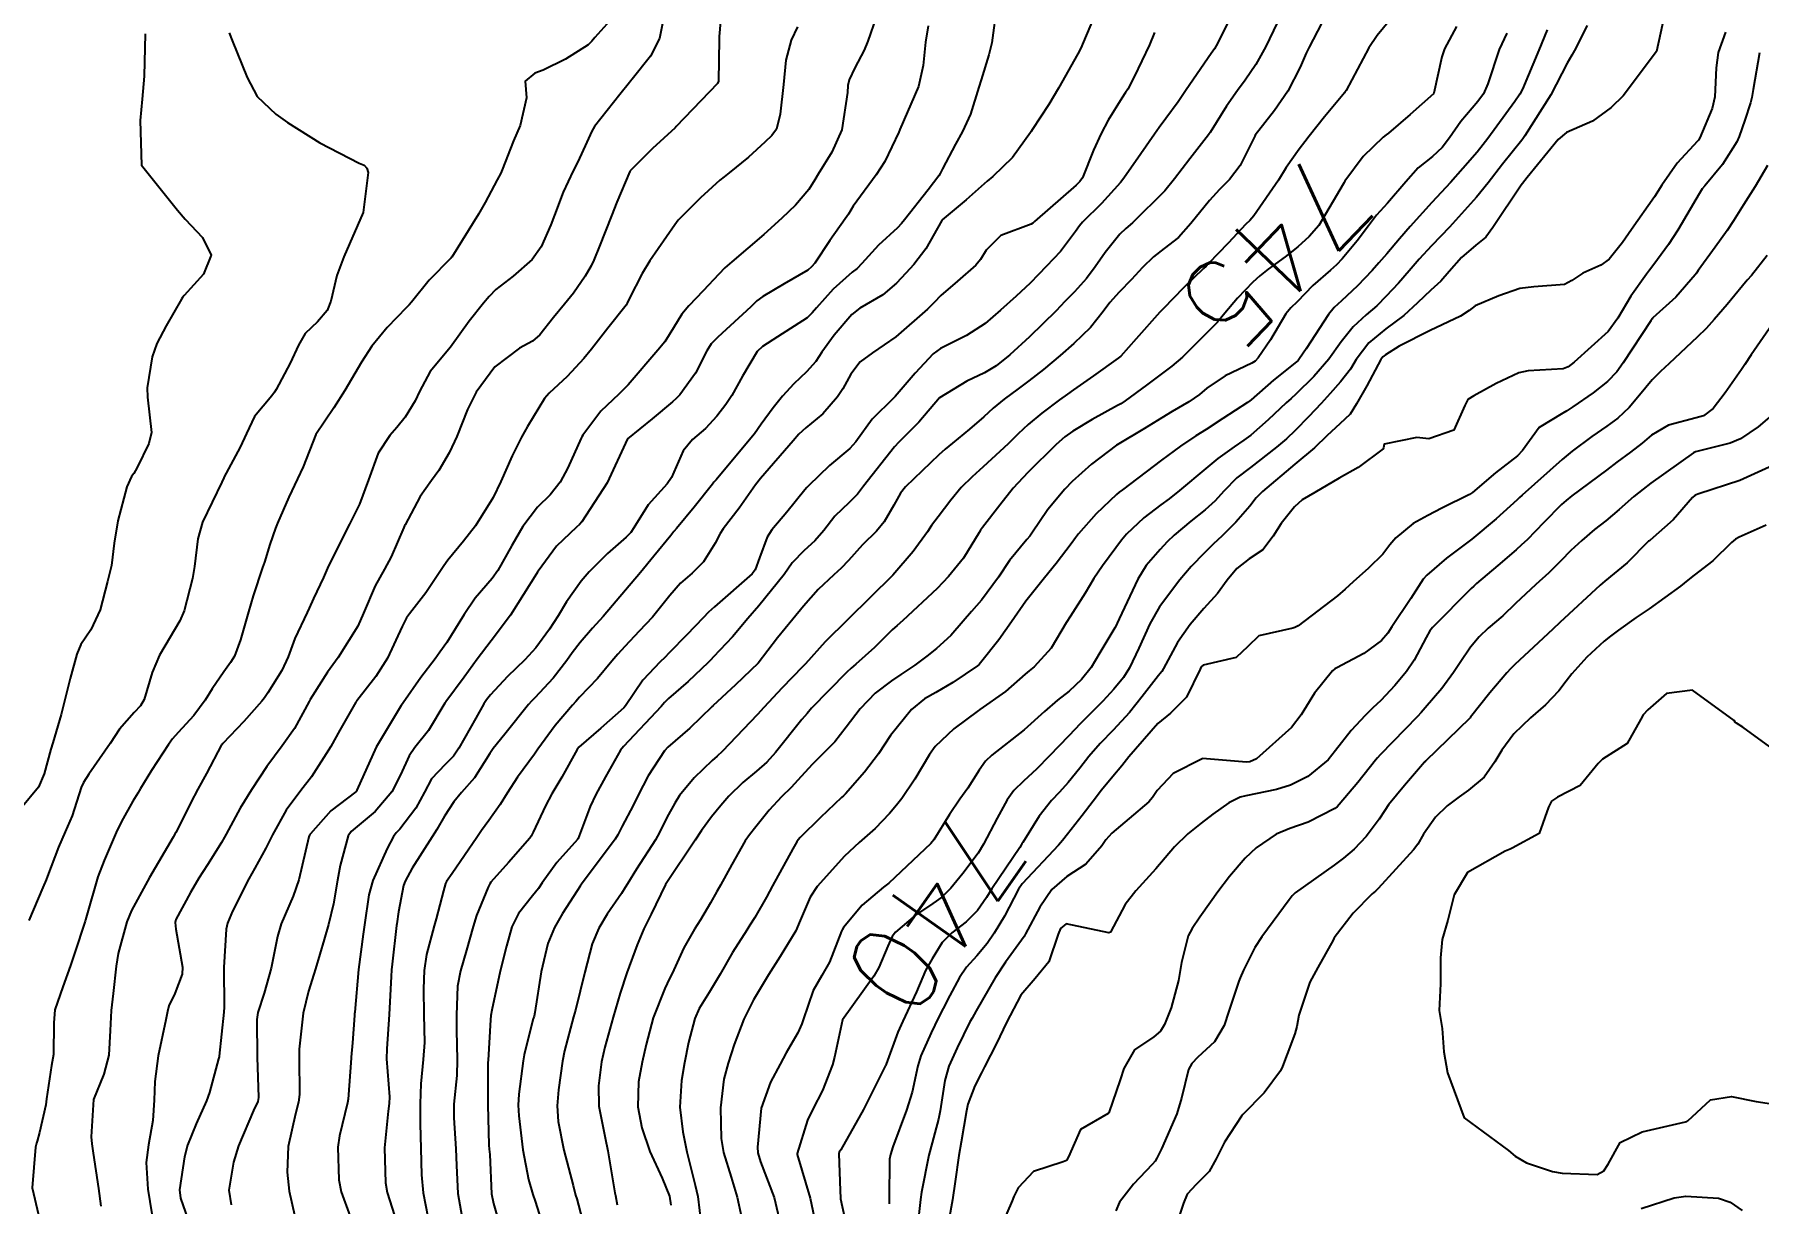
# Model space of a CAD drawing. Header units: metres. Extents: x 318500 to 325275, y 7408834 to 7428799.
# Drawn here: x 323889 to 323966.5, y 7421058.5 to 7421111 of the extents above; entities that cross this region are included whole.
import ezdxf
from ezdxf.enums import TextEntityAlignment as Align

# ---------------------------------------------------------------- set-up
doc = ezdxf.new("R2010")
doc.units = ezdxf.units.M
doc.header["$MEASUREMENT"] = 0
for name, color, linetype in [('Cotas', 45, 'Continuous'), ('Curvas de Nivel 1m', 11, 'Continuous'), ('Curvas de Nivel 5m', 15, 'Continuous'), ('Vias Primárias', 230, 'Continuous')]:
    doc.layers.add(name, color=color, linetype=linetype)
doc.styles.add('Style-STANDARD', font='STANDARD.shx')

msp = doc.modelspace()

# ---------------------------------------------------------------- linework, layer by layer
at = {"layer": 'Curvas de Nivel 1m', "flags": 128}
for points, elevation in [([(323919.894, 7421112.447), (323919.754, 7421110.939), (323919.75, 7421110.821), (323919.727, 7421108.936), (323919.681, 7421108.822), (323917.821, 7421106.891), (323917.769, 7421106.841), (323916.75, 7421105.912), (323915.791, 7421104.952), (323915.757, 7421104.904), (323915.742, 7421104.871), (323915.155, 7421103.494), (323914.91, 7421102.883), (323914.379, 7421101.524), (323914.125, 7421100.894), (323914.002, 7421100.63), (323913.729, 7421100.177), (323913.208, 7421099.415), (323912.802, 7421098.909), (323912.304, 7421098.311), (323911.689, 7421097.535), (323911.361, 7421097.249), (323910.775, 7421096.934), (323909.671, 7421096.099), (323908.828, 7421094.962), (323908.44, 7421094.176), (323907.958, 7421092.975), (323907.859, 7421092.744), (323907.619, 7421092.24), (323907.156, 7421091.436), (323906.818, 7421090.988), (323906.317, 7421090.269), (323905.639, 7421088.999), (323905.619, 7421088.96), (323905.578, 7421088.881), (323905.011, 7421087.556), (323904.714, 7421087.013), (323904.296, 7421086.262), (323903.77, 7421085.026), (323903.514, 7421084.449), (323902.628, 7421083.043), (323902.154, 7421082.386), (323901.474, 7421081.324), (323901.38, 7421081.152), (323901.332, 7421081.061), (323900.671, 7421079.849), (323900.116, 7421079.073), (323899.431, 7421078.144), (323898.734, 7421077.09), (323898.234, 7421076.272), (323897.603, 7421075.107), (323897.526, 7421074.969), (323897.384, 7421074.723), (323896.761, 7421073.724), (323896.366, 7421073.12), (323895.989, 7421072.488), (323895.341, 7421071.269), (323895.306, 7421071.131), (323895.335, 7421070.829), (323895.634, 7421069.127), (323895.625, 7421068.807), (323895.292, 7421067.94), (323895.024, 7421067.394), (323894.959, 7421067.135), (323894.894, 7421066.753), (323894.544, 7421065.141), (323894.396, 7421063.99), (323894.369, 7421063.143), (323894.309, 7421062.231), (323894.108, 7421061.147), (323894.003, 7421060.343), (323894.077, 7421059.147), (323894.263, 7421058.044)], 756), ([(323932.224, 7421112.326), (323932, 7421110.658), (323931.865, 7421110.114), (323931.518, 7421108.999), (323931.426, 7421108.664), (323931.039, 7421107.457), (323930.693, 7421106.671), (323930.379, 7421106.106), (323929.795, 7421105.001), (323929.683, 7421104.79), (323929.618, 7421104.683), (323929.139, 7421104.045), (323928.075, 7421102.705), (323927.939, 7421102.535), (323927.764, 7421102.343), (323926.914, 7421101.562), (323926.168, 7421100.734), (323925.95, 7421100.524), (323925.734, 7421100.354), (323924.878, 7421099.593), (323924.121, 7421098.756), (323923.935, 7421098.53), (323923.705, 7421098.301), (323922.371, 7421097.454), (323921.692, 7421097.019), (323921.465, 7421096.793), (323920.797, 7421095.679), (323920.319, 7421094.81), (323920.056, 7421094.412), (323919.646, 7421093.878), (323919.138, 7421093.324), (323918.553, 7421092.831), (323918.129, 7421092.331), (323917.613, 7421091.131), (323917.421, 7421090.843), (323916.559, 7421089.892), (323915.921, 7421088.865), (323915.785, 7421088.659), (323915.574, 7421088.441), (323914.737, 7421087.708), (323913.913, 7421086.895), (323913.546, 7421086.469), (323912.898, 7421085.544), (323912.515, 7421084.91), (323912.127, 7421084.308), (323911.508, 7421083.473), (323911.016, 7421082.927), (323910.242, 7421082.186), (323909.476, 7421081.369), (323909.292, 7421081.133), (323909.171, 7421080.954), (323908.815, 7421080.311), (323908.057, 7421078.971), (323907.81, 7421078.609), (323907.439, 7421078.239), (323906.829, 7421077.586), (323906.505, 7421076.989), (323906.127, 7421076.275), (323905.395, 7421075.32), (323905.236, 7421075.158), (323905.113, 7421075.004), (323904.829, 7421074.453), (323904.184, 7421073.018), (323904.002, 7421072.378), (323903.81, 7421071.023), (323903.748, 7421070.61), (323903.539, 7421069.027), (323903.373, 7421067.111), (323903.367, 7421067.029), (323903.364, 7421066.954), (323903.271, 7421065.732), (323903.215, 7421065.076), (323903.209, 7421065.031), (323903.076, 7421063.188), (323903.054, 7421063.032), (323902.696, 7421061.554), (323902.623, 7421061.036), (323902.655, 7421059.568), (323902.761, 7421059.034), (323903.164, 7421057.931)], 752), ([(323914.973, 7421111.794), (323914.165, 7421110.896), (323914.033, 7421110.732), (323913.865, 7421110.565), (323912.844, 7421109.921), (323911.848, 7421109.43), (323911.475, 7421109.297), (323911.036, 7421108.932), (323911.091, 7421108.189), (323910.812, 7421106.935), (323910.503, 7421106.246), (323910.004, 7421104.947), (323909.943, 7421104.793), (323909.783, 7421104.498), (323909.237, 7421103.489), (323908.936, 7421102.962), (323907.741, 7421101.032), (323907.716, 7421101.004), (323907.696, 7421100.98), (323906.727, 7421099.988), (323905.923, 7421098.998), (323905.829, 7421098.878), (323905.706, 7421098.758), (323904.834, 7421097.871), (323904.144, 7421097.023), (323903.673, 7421096.31), (323902.924, 7421095.041), (323902.442, 7421094.254), (323901.63, 7421093.06), (323901.065, 7421091.609), (323900.808, 7421091.068), (323900.421, 7421090.242), (323899.907, 7421089.077), (323899.811, 7421088.843), (323899.566, 7421088.113), (323899.319, 7421087.318), (323899.238, 7421087.085), (323898.81, 7421085.812), (323898.606, 7421085.094), (323898.244, 7421083.836), (323897.966, 7421083.103), (323897.79, 7421082.811), (323897.489, 7421082.4), (323896.966, 7421081.627), (323896.654, 7421081.118), (323896.146, 7421080.437), (323895.448, 7421079.664), (323895.193, 7421079.384), (323895.004, 7421079.137), (323894.246, 7421077.965), (323893.749, 7421077.155), (323893.624, 7421076.949), (323893.411, 7421076.579), (323892.898, 7421075.667), (323892.66, 7421075.171), (323892.116, 7421073.923), (323891.833, 7421073.183), (323891.343, 7421071.467), (323891.282, 7421071.249), (323891.267, 7421071.191), (323890.781, 7421069.733), (323890.607, 7421069.197), (323890.258, 7421068.238), (323889.906, 7421067.204), (323889.847, 7421066.631), (323889.838, 7421065.204), (323889.748, 7421064.709), (323889.531, 7421063.207), (323889.496, 7421062.939), (323889.207, 7421061.702), (323889.099, 7421061.314), (323889.071, 7421061.212), (323889.023, 7421061.038), (323888.879, 7421059.215), (323889.162, 7421057.991)], 758), ([(323917.212, 7421111.518), (323917.07, 7421110.852), (323916.661, 7421110.055), (323915.842, 7421109.016), (323915.772, 7421108.94), (323915.719, 7421108.872), (323915.295, 7421108.339), (323914.151, 7421106.895), (323914.025, 7421106.689), (323913.809, 7421106.198), (323913.394, 7421105.307), (323913.184, 7421104.906), (323912.737, 7421103.949), (323912.349, 7421102.914), (323912.185, 7421102.486), (323911.746, 7421101.493), (323911.353, 7421100.926), (323910.492, 7421100.176), (323909.719, 7421099.569), (323909.411, 7421099.258), (323909.16, 7421098.958), (323908.517, 7421098.148), (323907.68, 7421096.98), (323906.768, 7421095.89), (323906.283, 7421094.994), (323906.085, 7421094.565), (323905.643, 7421093.843), (323905.272, 7421093.369), (323904.947, 7421093.01), (323904.422, 7421092.214), (323903.997, 7421091.024), (323903.589, 7421089.93), (323903.144, 7421089.037), (323902.611, 7421087.997), (323902.159, 7421087.051), (323901.967, 7421086.63), (323901.529, 7421085.684), (323901.335, 7421085.249), (323901.24, 7421085.063), (323900.688, 7421083.889), (323900.384, 7421083.071), (323900.106, 7421082.459), (323899.476, 7421081.447), (323899.323, 7421081.231), (323899.206, 7421081.084), (323898.393, 7421080.159), (323897.441, 7421079.168), (323897.414, 7421079.137), (323897.393, 7421079.11), (323896.716, 7421077.828), (323896.331, 7421077.121), (323896.015, 7421076.52), (323895.392, 7421075.282), (323895.338, 7421075.183), (323895.312, 7421075.131), (323895.222, 7421074.967), (323894.159, 7421073.148), (323893.345, 7421071.671), (323893.137, 7421071.163), (323892.746, 7421069.741), (323892.654, 7421069.17), (323892.52, 7421067.943), (323892.435, 7421067.173), (323892.38, 7421066.282), (323892.319, 7421065.174), (323892.104, 7421064.32), (323891.642, 7421063.184), (323891.526, 7421061.499), (323891.566, 7421061.185), (323891.624, 7421060.763), (323891.859, 7421059.18), (323891.962, 7421058.384)], 757), ([(323926.805, 7421111.808), (323926.425, 7421110.732), (323926.265, 7421110.333), (323925.852, 7421109.536), (323925.588, 7421108.998), (323925.532, 7421108.743), (323925.513, 7421108.42), (323925.259, 7421106.746), (323924.808, 7421105.747), (323924.195, 7421104.756), (323924.047, 7421104.497), (323923.78, 7421104.072), (323923.179, 7421103.359), (323922.575, 7421102.778), (323921.753, 7421102.041), (323920.316, 7421100.811), (323920.011, 7421100.541), (323919.732, 7421100.264), (323919.037, 7421099.51), (323918.383, 7421098.833), (323918.075, 7421098.468), (323917.695, 7421097.855), (323917.308, 7421097.223), (323917.002, 7421096.85), (323915.664, 7421095.284), (323915.241, 7421094.876), (323914.435, 7421094.101), (323913.632, 7421093.023), (323913.583, 7421092.948), (323913.556, 7421092.901), (323912.951, 7421091.566), (323912.612, 7421090.91), (323912.155, 7421090.353), (323911.589, 7421089.797), (323910.922, 7421088.93), (323910.434, 7421088.07), (323909.813, 7421086.946), (323909.544, 7421086.583), (323908.793, 7421085.699), (323908.298, 7421084.968), (323907.507, 7421083.717), (323907.207, 7421083.279), (323906.992, 7421082.985), (323906.34, 7421082.139), (323905.548, 7421080.999), (323905.515, 7421080.954), (323905.469, 7421080.884), (323904.342, 7421079.017), (323903.472, 7421077.08), (323903.452, 7421077.03), (323903.436, 7421077.013), (323903.42, 7421076.997), (323902.298, 7421076.149), (323901.391, 7421075.123), (323901.359, 7421075.082), (323901.343, 7421075.051), (323901.314, 7421074.976), (323900.869, 7421073.057), (323900.607, 7421072.309), (323900.071, 7421071.069), (323899.905, 7421070.498), (323899.624, 7421069.075), (323899.299, 7421067.956), (323899.026, 7421067.084), (323898.982, 7421066.781), (323898.995, 7421065.084), (323899.046, 7421063.269), (323899.015, 7421063.083), (323898.829, 7421062.689), (323898.147, 7421061.096), (323897.934, 7421060.364), (323897.718, 7421059.102), (323897.822, 7421058.448)], 754), ([(323929.149, 7421111.423), (323929.028, 7421110.693), (323928.915, 7421109.633), (323928.709, 7421108.697), (323927.875, 7421106.764), (323927.849, 7421106.71), (323927.839, 7421106.69), (323927.819, 7421106.644), (323927.189, 7421105.33), (323926.802, 7421104.725), (323925.776, 7421103.319), (323925.558, 7421102.956), (323925.42, 7421102.743), (323924.725, 7421101.775), (323924.048, 7421100.757), (323923.907, 7421100.589), (323923.735, 7421100.446), (323922.67, 7421099.832), (323921.717, 7421099.264), (323921.448, 7421099.06), (323921.179, 7421098.798), (323919.696, 7421097.438), (323919.386, 7421097.13), (323919.195, 7421096.825), (323918.682, 7421095.818), (323917.977, 7421094.837), (323917.825, 7421094.671), (323917.655, 7421094.523), (323916.742, 7421093.755), (323915.63, 7421092.87), (323914.717, 7421090.883), (323913.582, 7421089.134), (323913.469, 7421089.013), (323913.343, 7421088.902), (323912.437, 7421088.041), (323911.616, 7421086.919), (323911.592, 7421086.878), (323911.549, 7421086.798), (323910.379, 7421084.937), (323909.508, 7421083.795), (323908.871, 7421082.959), (323908.293, 7421082.163), (323907.471, 7421081.053), (323907.437, 7421081.014), (323907.419, 7421080.981), (323906.686, 7421079.76), (323906.078, 7421078.994), (323905.817, 7421078.624), (323905.432, 7421077.774), (323905.045, 7421077.006), (323904.297, 7421076.126), (323903.395, 7421075.37), (323903.208, 7421075.216), (323903.087, 7421075.033), (323902.722, 7421073.691), (323902.608, 7421073.038), (323902.415, 7421071.978), (323902.193, 7421071.041), (323902.007, 7421070.366), (323901.612, 7421069.047), (323901.541, 7421068.814), (323901.3, 7421068.047), (323901.055, 7421067.054), (323900.88, 7421065.441), (323900.872, 7421065.056), (323900.887, 7421063.404), (323900.849, 7421063.056), (323900.708, 7421062.541), (323900.379, 7421061.062), (323900.334, 7421059.922), (323900.429, 7421059.061), (323900.805, 7421057.406)], 753), ([(323936.619, 7421111.862), (323936.084, 7421110.598), (323936.016, 7421110.451), (323935.866, 7421110.163), (323935.002, 7421108.613), (323934.571, 7421107.887), (323933.822, 7421106.754), (323933.777, 7421106.674), (323933.748, 7421106.631), (323932.939, 7421105.506), (323932.047, 7421104.656), (323931.788, 7421104.44), (323930.849, 7421103.6), (323929.77, 7421102.698), (323929.757, 7421102.68), (323929.044, 7421101.397), (323928.507, 7421100.698), (323928.136, 7421100.302), (323927.727, 7421099.864), (323927.101, 7421099.338), (323926.078, 7421098.734), (323925.707, 7421098.455), (323924.922, 7421097.523), (323924.37, 7421096.753), (323924.095, 7421096.345), (323923.677, 7421095.87), (323923.102, 7421095.335), (323922.605, 7421094.776), (323922.179, 7421094.255), (323921.641, 7421093.525), (323921.334, 7421093.095), (323921.105, 7421092.798), (323919.612, 7421091.026), (323919.519, 7421090.913), (323919.455, 7421090.822), (323918.634, 7421089.79), (323917.835, 7421088.837), (323917.718, 7421088.698), (323917.575, 7421088.524), (323916.82, 7421087.592), (323916.211, 7421086.86), (323915.542, 7421086.066), (323914.533, 7421084.885), (323914.062, 7421084.352), (323913.512, 7421083.716), (323913.153, 7421083.256), (323912.902, 7421082.906), (323912.285, 7421082.116), (323911.475, 7421081.226), (323911.322, 7421081.073), (323911.186, 7421080.924), (323910.116, 7421079.599), (323909.592, 7421078.948), (323909.532, 7421078.865), (323909.447, 7421078.731), (323908.75, 7421077.64), (323908.176, 7421076.969), (323907.829, 7421076.558), (323907.404, 7421075.903), (323907.063, 7421075.316), (323906.857, 7421074.985), (323905.956, 7421073.575), (323905.635, 7421072.996), (323905.565, 7421072.799), (323905.349, 7421071.61), (323905.263, 7421071.079), (323905.252, 7421071.001), (323905.056, 7421069.261), (323905.026, 7421069.004), (323905.006, 7421068.703), (323904.929, 7421067.005), (323904.815, 7421065.458), (323904.809, 7421065.007), (323904.934, 7421063.305), (323904.924, 7421063.005), (323904.876, 7421062.655), (323904.72, 7421061.007), (323904.751, 7421059.442), (323904.829, 7421059.005), (323905.164, 7421057.963)], 751), ([(323942.69, 7421111.709), (323942.091, 7421110.518), (323942.009, 7421110.379), (323941.867, 7421110.178), (323940.735, 7421108.537), (323940.373, 7421108.012), (323939.831, 7421107.256), (323939.529, 7421106.85), (323939.321, 7421106.557), (323938.699, 7421105.675), (323937.941, 7421104.578), (323937.788, 7421104.382), (323936.935, 7421103.432), (323936.084, 7421102.597), (323935.937, 7421102.428), (323935.764, 7421102.175), (323935.085, 7421101.275), (323934.466, 7421100.619), (323934.105, 7421100.254), (323933.729, 7421099.865), (323933.091, 7421099.267), (323932.396, 7421098.65), (323931.704, 7421098.052), (323930.863, 7421097.504), (323929.692, 7421096.923), (323929.365, 7421096.685), (323928.557, 7421095.817), (323927.661, 7421094.769), (323927.632, 7421094.739), (323927.601, 7421094.711), (323926.622, 7421093.749), (323925.893, 7421092.736), (323925.627, 7421092.427), (323924.706, 7421091.662), (323923.763, 7421090.758), (323923.69, 7421090.678), (323923.607, 7421090.579), (323922.799, 7421089.565), (323922.119, 7421088.782), (323921.909, 7421088.451), (323921.561, 7421087.51), (323921.367, 7421086.978), (323921.23, 7421086.795), (323919.535, 7421085.312), (323919.279, 7421085.076), (323919.036, 7421084.825), (323918.3, 7421084.051), (323917.506, 7421083.242), (323917.307, 7421083.039), (323917.104, 7421082.846), (323916.329, 7421082.016), (323915.548, 7421080.869), (323915.469, 7421080.773), (323914.438, 7421079.864), (323913.451, 7421079.004), (323913.4, 7421078.951), (323913.368, 7421078.901), (323912.681, 7421077.658), (323912.236, 7421076.912), (323911.949, 7421076.377), (323911.394, 7421075.188), (323911.301, 7421075.012), (323911.241, 7421074.922), (323910.278, 7421073.836), (323909.488, 7421072.948), (323909.441, 7421072.877), (323909.367, 7421072.726), (323908.854, 7421071.448), (323908.695, 7421070.956), (323908.395, 7421069.889), (323908.123, 7421068.962), (323908, 7421068.266), (323907.942, 7421066.963), (323907.945, 7421066.298), (323907.984, 7421064.963), (323907.961, 7421064.252), (323907.828, 7421062.964), (323907.827, 7421062.361), (323907.923, 7421060.963), (323907.942, 7421060.219), (323908.005, 7421058.962), (323908.193, 7421057.932)], 749), ([(323944.821, 7421111.551), (323944.323, 7421110.493), (323943.862, 7421109.686), (323943.384, 7421108.975), (323943.039, 7421108.508), (323942.546, 7421107.806), (323941.822, 7421106.631), (323941.778, 7421106.563), (323941.748, 7421106.521), (323940.898, 7421105.44), (323940.219, 7421104.544), (323939.785, 7421104.01), (323938.329, 7421102.572), (323938.03, 7421102.312), (323937.762, 7421102.056), (323937.103, 7421101.234), (323936.654, 7421100.591), (323936.263, 7421100.064), (323935.723, 7421099.472), (323935.292, 7421099.03), (323934.892, 7421098.612), (323933.698, 7421097.447), (323932.811, 7421096.643), (323932.196, 7421096.139), (323931.678, 7421095.835), (323930.88, 7421095.46), (323929.66, 7421094.7), (323928.723, 7421093.615), (323927.818, 7421092.707), (323927.628, 7421092.504), (323926.233, 7421090.731), (323925.965, 7421090.375), (323925.599, 7421090.005), (323924.952, 7421089.384), (323924.45, 7421088.751), (323924.053, 7421088.275), (323923.566, 7421087.85), (323923.034, 7421087.291), (323922.677, 7421086.773), (323921.536, 7421085.358), (323921.042, 7421084.797), (323920.354, 7421083.971), (323919.504, 7421083.062), (323919.382, 7421082.941), (323919.265, 7421082.822), (323918.362, 7421081.956), (323917.475, 7421081.193), (323917.299, 7421081.016), (323917.145, 7421080.845), (323915.452, 7421079.037), (323915.317, 7421078.872), (323914.643, 7421077.671), (323914.214, 7421076.888), (323913.954, 7421076.349), (323913.414, 7421074.9), (323913.39, 7421074.863), (323912.455, 7421073.833), (323911.801, 7421072.916), (323911.626, 7421072.658), (323911.361, 7421072.328), (323910.734, 7421071.544), (323910.438, 7421070.934), (323910.191, 7421070.073), (323909.912, 7421068.941), (323909.538, 7421067.192), (323909.496, 7421066.947), (323909.472, 7421066.763), (323909.368, 7421064.948), (323909.362, 7421064.845), (323909.354, 7421062.948), (323909.4, 7421061.135), (323909.423, 7421060.947), (323909.446, 7421060.706), (323909.525, 7421058.945), (323909.609, 7421058.508), (323910.067, 7421056.936)], 748), ([(323946.821, 7421111.526), (323946.259, 7421110.466), (323946.137, 7421110.198), (323945.861, 7421109.564), (323945.304, 7421108.478), (323944.712, 7421107.611), (323943.841, 7421106.5), (323943.819, 7421106.458), (323943.161, 7421105.145), (323942.679, 7421104.511), (323942.232, 7421104.069), (323941.78, 7421103.567), (323940.948, 7421102.532), (323940.389, 7421101.912), (323939.753, 7421101.41), (323939.264, 7421101.04), (323938.774, 7421100.564), (323938.274, 7421100.029), (323937.723, 7421099.458), (323937.311, 7421098.989), (323937.007, 7421098.587), (323936.433, 7421097.862), (323935.696, 7421097.154), (323935.07, 7421096.609), (323934.32, 7421095.981), (323933.673, 7421095.47), (323933.195, 7421095.109), (323932.562, 7421094.646), (323932.069, 7421094.239), (323931.648, 7421093.852), (323931.007, 7421093.299), (323930.242, 7421092.674), (323929.908, 7421092.396), (323929.625, 7421092.143), (323928.131, 7421090.702), (323927.893, 7421090.418), (323927.598, 7421089.88), (323927.169, 7421089.133), (323926.821, 7421088.721), (323926.194, 7421088.108), (323925.56, 7421087.403), (323925.238, 7421087.06), (323924.904, 7421086.746), (323924.203, 7421086.094), (323923.536, 7421085.341), (323923.066, 7421084.767), (323922.377, 7421083.918), (323921.5, 7421082.79), (323920.483, 7421081.807), (323919.471, 7421080.861), (323919.448, 7421080.842), (323919.427, 7421080.82), (323918.428, 7421079.863), (323917.452, 7421079.014), (323917.29, 7421078.842), (323916.566, 7421077.72), (323916.109, 7421076.86), (323915.88, 7421076.396), (323915.399, 7421075.464), (323915.199, 7421075.067), (323915.08, 7421074.875), (323914.246, 7421073.754), (323913.599, 7421072.897), (323913.504, 7421072.762), (323913.365, 7421072.549), (323912.718, 7421071.537), (323912.35, 7421070.91), (323912.059, 7421070.182), (323911.748, 7421068.916), (323911.463, 7421067.09), (323911.432, 7421066.918), (323911.401, 7421066.805), (323911.281, 7421066.346), (323910.994, 7421065.194), (323910.943, 7421064.925), (323910.75, 7421063.415), (323910.723, 7421062.928), (323910.745, 7421062.447), (323910.924, 7421060.924), (323911.19, 7421059.583), (323911.383, 7421058.917), (323911.481, 7421058.609), (323912.017, 7421056.907)], 747), ([(323949.889, 7421111.672), (323949.324, 7421110.983), (323948.941, 7421110.434), (323947.92, 7421108.519), (323947.887, 7421108.449), (323947.868, 7421108.432), (323947.849, 7421108.412), (323946.956, 7421107.33), (323946.271, 7421106.463), (323946.074, 7421106.209), (323945.811, 7421105.885), (323945.228, 7421105.049), (323944.879, 7421104.484), (323943.774, 7421102.888), (323943.595, 7421102.679), (323943.425, 7421102.503), (323942.621, 7421101.648), (323941.743, 7421100.737), (323941.634, 7421100.629), (323941.519, 7421100.523), (323940.618, 7421099.646), (323939.713, 7421098.725), (323939.627, 7421098.636), (323939.548, 7421098.552), (323938.491, 7421097.361), (323937.794, 7421096.578), (323937.739, 7421096.53), (323937.689, 7421096.492), (323936.578, 7421095.689), (323935.667, 7421095.065), (323935.398, 7421094.87), (323935.047, 7421094.609), (323934.255, 7421094.017), (323933.643, 7421093.502), (323933.189, 7421093.085), (323932.734, 7421092.643), (323931.619, 7421091.603), (323931.117, 7421091.163), (323930.622, 7421090.67), (323930.167, 7421090.109), (323929.59, 7421089.36), (323929.298, 7421088.971), (323929.108, 7421088.687), (323928.465, 7421087.798), (323927.55, 7421086.734), (323925.53, 7421084.74), (323924.519, 7421083.746), (323923.631, 7421082.759), (323923.566, 7421082.692), (323923.498, 7421082.618), (323922.586, 7421081.671), (323921.756, 7421080.786), (323921.467, 7421080.471), (323919.891, 7421078.813), (323919.662, 7421078.601), (323919.444, 7421078.414), (323918.631, 7421077.629), (323917.97, 7421076.835), (323917.753, 7421076.499), (323917.405, 7421075.857), (323917.067, 7421075.173), (323916.887, 7421074.848), (323916.044, 7421073.527), (323915.627, 7421072.866), (323915.529, 7421072.706), (323915.363, 7421072.436), (323914.726, 7421071.503), (323914.346, 7421070.885), (323914.05, 7421070.168), (323913.708, 7421068.894), (323913.293, 7421067.194), (323913.213, 7421066.891), (323912.802, 7421065.362), (323912.707, 7421064.898), (323912.531, 7421063.611), (323912.475, 7421062.901), (323912.515, 7421062.193), (323912.768, 7421060.897), (323913.186, 7421059.319), (323913.299, 7421058.889), (323913.35, 7421058.716), (323913.841, 7421056.883)], 746), ([(323958.759, 7421111.43), (323958.188, 7421110.307), (323958.067, 7421110.109), (323957.864, 7421109.744), (323957.117, 7421108.321), (323955.963, 7421106.478), (323955.866, 7421106.339), (323955.819, 7421106.279), (323954.955, 7421105.2), (323954.301, 7421104.362), (323953.784, 7421103.724), (323952.565, 7421102.378), (323952.177, 7421101.97), (323951.757, 7421101.532), (323951.214, 7421100.932), (323950.763, 7421100.405), (323950.282, 7421099.862), (323949.723, 7421099.271), (323949.299, 7421098.842), (323948.822, 7421098.429), (323948.239, 7421097.901), (323947.698, 7421097.227), (323947.143, 7421096.448), (323946.475, 7421095.661), (323945.666, 7421094.868), (323945.455, 7421094.681), (323945.227, 7421094.476), (323944.422, 7421093.715), (323943.638, 7421093.029), (323943.336, 7421092.801), (323942.887, 7421092.507), (323942.157, 7421091.982), (323941.62, 7421091.532), (323940.439, 7421090.538), (323939.975, 7421090.174), (323939.6, 7421089.894), (323938.842, 7421089.311), (323938.051, 7421088.573), (323937.835, 7421088.317), (323937.571, 7421087.964), (323936.982, 7421087.162), (323936.595, 7421086.59), (323936.201, 7421085.936), (323935.533, 7421084.898), (323935.351, 7421084.603), (323934.667, 7421083.458), (323933.909, 7421082.624), (323933.678, 7421082.447), (323933.495, 7421082.294), (323932.617, 7421081.509), (323931.471, 7421080.697), (323931.446, 7421080.685), (323931.41, 7421080.661), (323930.297, 7421079.836), (323929.454, 7421079.034), (323929.198, 7421078.684), (323928.548, 7421077.579), (323927.958, 7421076.702), (323927.722, 7421076.398), (323927.41, 7421076.035), (323926.757, 7421075.362), (323926.042, 7421074.73), (323925.384, 7421074.116), (323924.161, 7421072.752), (323923.847, 7421072.271), (323923.345, 7421071.122), (323923.241, 7421070.862), (323923.191, 7421070.762), (323922.496, 7421069.599), (323921.976, 7421068.78), (323921.299, 7421067.653), (323920.864, 7421066.796), (323920.42, 7421065.655), (323920.152, 7421064.807), (323919.964, 7421064.094), (323919.812, 7421062.811), (323919.844, 7421061.432), (323919.95, 7421060.803), (323920.295, 7421059.697), (323920.563, 7421058.796), (323920.956, 7421056.989)], 742), ([(323962.235, 7421111.915), (323961.87, 7421110.26), (323960.374, 7421108.282), (323959.842, 7421107.753), (323958.996, 7421107.135), (323957.825, 7421106.623), (323957.459, 7421106.315), (323956.06, 7421104.602), (323955.844, 7421104.339), (323955.789, 7421104.264), (323954.525, 7421102.352), (323954.201, 7421101.918), (323953.758, 7421101.567), (323953.105, 7421101.014), (323952.556, 7421100.378), (323952.176, 7421099.941), (323951.727, 7421099.54), (323951.138, 7421098.98), (323950.525, 7421098.408), (323949.704, 7421097.811), (323948.941, 7421097.184), (323948.383, 7421096.433), (323948.119, 7421096), (323947.675, 7421095.419), (323947.214, 7421094.9), (323946.804, 7421094.453), (323946.251, 7421093.861), (323945.642, 7421093.245), (323945.242, 7421092.87), (323944.799, 7421092.482), (323943.621, 7421091.577), (323943.017, 7421091.105), (323942.43, 7421090.512), (323942.047, 7421090.072), (323941.597, 7421089.667), (323940.954, 7421089.165), (323940.204, 7421088.541), (323939.886, 7421088.235), (323939.57, 7421087.898), (323938.947, 7421087.171), (323938.562, 7421086.565), (323937.728, 7421084.773), (323937.633, 7421084.578), (323937.601, 7421084.507), (323937.527, 7421084.366), (323936.854, 7421083.242), (323936.471, 7421082.59), (323936.041, 7421082.045), (323935.484, 7421081.533), (323934.96, 7421081.126), (323934.369, 7421080.617), (323933.462, 7421079.793), (323932.012, 7421078.652), (323931.727, 7421078.375), (323931.44, 7421077.976), (323930.923, 7421077.169), (323930.574, 7421076.668), (323930.104, 7421075.979), (323929.393, 7421074.852), (323929.322, 7421074.75), (323929.261, 7421074.682), (323927.372, 7421072.902), (323927.142, 7421072.713), (323926.18, 7421071.905), (323925.343, 7421070.914), (323925.272, 7421070.81), (323925.242, 7421070.741), (323924.708, 7421069.357), (323924.36, 7421068.749), (323923.981, 7421068.076), (323923.525, 7421066.758), (323923.469, 7421066.577), (323923.281, 7421066.182), (323922.759, 7421065.277), (323922.486, 7421064.772), (323922.065, 7421063.961), (323921.64, 7421062.784), (323921.468, 7421061.041), (323921.485, 7421060.786), (323921.614, 7421060.373), (323922.23, 7421058.774), (323922.558, 7421057.37)], 741), ([(323897.727, 7421111.112), (323897.865, 7421110.763), (323898.536, 7421109.1), (323898.991, 7421108.252), (323899.824, 7421107.449), (323900.35, 7421107.075), (323901.806, 7421106.156), (323903.57, 7421105.256), (323903.792, 7421105.153), (323903.923, 7421105.028), (323903.983, 7421104.831), (323903.76, 7421103.03), (323902.893, 7421101.043), (323902.566, 7421100.209), (323902.3, 7421099.051), (323902.135, 7421098.623), (323901.696, 7421098.116), (323901.152, 7421097.602), (323900.849, 7421097.068), (323900.474, 7421096.27), (323899.841, 7421095.078), (323899.775, 7421094.962), (323899.656, 7421094.8), (323898.871, 7421093.862), (323898.512, 7421093.097), (323898.227, 7421092.495), (323897.603, 7421091.32), (323897.53, 7421091.182), (323897.498, 7421091.112), (323897.398, 7421090.913), (323896.531, 7421089.126), (323896.319, 7421088.378), (323896.168, 7421087.131), (323896.081, 7421086.593), (323895.709, 7421085.137), (323895.516, 7421084.692), (323894.601, 7421083.143), (323894.276, 7421082.361), (323893.919, 7421081.153), (323893.749, 7421080.872), (323893.461, 7421080.563), (323892.807, 7421079.812), (323892.392, 7421079.176), (323891.426, 7421077.797), (323891.185, 7421077.43), (323891.089, 7421077.193), (323890.672, 7421075.926), (323890.357, 7421075.2), (323890.062, 7421074.521), (323889.567, 7421073.208), (323889.511, 7421073.056), (323889.355, 7421072.7), (323888.729, 7421071.219)], 759), ([(323955.143, 7421111.089), (323954.801, 7421110.356), (323954.3, 7421108.809), (323954.097, 7421108.366), (323953.845, 7421108.021), (323953.082, 7421107.126), (323952.569, 7421106.383), (323952.245, 7421105.954), (323951.807, 7421105.555), (323951.162, 7421105.037), (323950.605, 7421104.408), (323949.78, 7421103.452), (323949.289, 7421102.91), (323948.937, 7421102.428), (323948.427, 7421101.766), (323947.748, 7421100.958), (323947.499, 7421100.688), (323947.22, 7421100.448), (323946.433, 7421099.756), (323945.718, 7421099.013), (323945.443, 7421098.745), (323945.211, 7421098.477), (323944.523, 7421097.312), (323943.972, 7421096.496), (323943.832, 7421096.353), (323943.686, 7421096.263), (323942.488, 7421095.701), (323941.669, 7421095.133), (323941.333, 7421094.857), (323940.85, 7421094.532), (323940.105, 7421094.091), (323939.649, 7421093.813), (323938.87, 7421093.333), (323937.63, 7421092.597), (323937.603, 7421092.58), (323936.489, 7421091.723), (323935.613, 7421090.947), (323935.281, 7421090.605), (323934.524, 7421089.689), (323933.803, 7421088.627), (323933.71, 7421088.496), (323933.576, 7421088.347), (323932.801, 7421087.402), (323932.31, 7421086.649), (323931.539, 7421085.608), (323931.087, 7421085.111), (323930.712, 7421084.668), (323930.166, 7421084.028), (323929.511, 7421083.442), (323929.087, 7421083.105), (323928.543, 7421082.694), (323927.922, 7421082.275), (323927.489, 7421081.991), (323926.767, 7421081.434), (323926.088, 7421080.731), (323925.462, 7421079.905), (323924.944, 7421079.256), (323924.458, 7421078.75), (323923.951, 7421078.247), (323923.434, 7421077.693), (323922.99, 7421077.204), (323922.559, 7421076.773), (323922.006, 7421076.186), (323921.4, 7421075.435), (323921.115, 7421075.074), (323920.918, 7421074.797), (323920.315, 7421073.742), (323919.81, 7421072.813), (323919.649, 7421072.532), (323919.358, 7421072.016), (323918.917, 7421071.254), (323918.641, 7421070.827), (323918.158, 7421070.001), (323917.636, 7421068.837), (323917.527, 7421068.619), (323917.303, 7421068.173), (323916.791, 7421066.847), (323916.469, 7421065.655), (323916.287, 7421064.855), (323916.129, 7421063.974), (323916.103, 7421062.857), (323916.271, 7421061.904), (323916.633, 7421060.849), (323917.192, 7421059.641), (323917.52, 7421058.835), (323917.578, 7421058.43)], 744), ([(323956.965, 7421111.243), (323956.583, 7421110.329), (323955.852, 7421108.574), (323955.735, 7421108.342), (323955.513, 7421108.013), (323954.295, 7421106.363), (323954.089, 7421106.093), (323953.811, 7421105.747), (323953.172, 7421105.003), (323952.609, 7421104.382), (323951.781, 7421103.478), (323950.807, 7421102.404), (323950.323, 7421101.85), (323949.751, 7421101.183), (323949.397, 7421100.772), (323949.093, 7421100.426), (323948.429, 7421099.733), (323947.719, 7421099.068), (323947.393, 7421098.767), (323947.131, 7421098.449), (323946.137, 7421096.906), (323945.831, 7421096.468), (323945.768, 7421096.389), (323945.688, 7421096.318), (323944.665, 7421095.496), (323943.662, 7421094.616), (323943.595, 7421094.567), (323943.497, 7421094.502), (323942.383, 7421093.779), (323941.642, 7421093.29), (323941.169, 7421092.995), (323940.476, 7421092.537), (323939.624, 7421091.91), (323937.873, 7421090.576), (323937.725, 7421090.461), (323937.607, 7421090.363), (323936.687, 7421089.496), (323935.904, 7421088.597), (323935.763, 7421088.413), (323935.573, 7421088.152), (323934.9, 7421087.269), (323934.369, 7421086.618), (323933.539, 7421085.563), (323932.892, 7421084.64), (323932.326, 7421083.84), (323931.502, 7421082.8), (323931.433, 7421082.728), (323931.362, 7421082.661), (323930.251, 7421081.91), (323929.482, 7421081.466), (323928.986, 7421081.179), (323928.392, 7421080.696), (323927.458, 7421079.531), (323926.91, 7421078.718), (323926.281, 7421077.883), (323925.423, 7421076.912), (323925.335, 7421076.827), (323925.251, 7421076.742), (323924.302, 7421075.856), (323923.393, 7421074.951), (323923.3, 7421074.852), (323923.239, 7421074.762), (323923.059, 7421074.437), (323922.146, 7421072.778), (323921.877, 7421072.267), (323921.348, 7421071.354), (323921.125, 7421071.012), (323920.988, 7421070.795), (323920.351, 7421069.778), (323919.793, 7421068.813), (323919.302, 7421067.987), (323918.854, 7421067.265), (323918.654, 7421066.826), (323918.369, 7421065.734), (323918.191, 7421064.831), (323918.053, 7421064.027), (323917.981, 7421062.832), (323918.115, 7421061.727), (323918.293, 7421060.824), (323918.673, 7421059.333), (323918.792, 7421058.816), (323919.022, 7421056.941)], 743), ([(323966.507, 7421110.2), (323966.209, 7421108.56), (323966.161, 7421108.205), (323966.098, 7421107.954), (323965.835, 7421107.18), (323965.584, 7421106.452), (323965.481, 7421106.213), (323964.84, 7421105.184), (323964.038, 7421104.228), (323963.928, 7421104.089), (323963.786, 7421103.864), (323962.826, 7421102.244), (323962.41, 7421101.6), (323961.747, 7421100.697), (323961.563, 7421100.442), (323961.428, 7421100.265), (323960.72, 7421099.28), (323960.14, 7421098.284), (323959.704, 7421097.682), (323958.172, 7421096.303), (323957.901, 7421096.092), (323957.685, 7421096.009), (323956.102, 7421095.915), (323955.682, 7421095.833), (323954.669, 7421095.356), (323953.666, 7421094.792), (323953.394, 7421094.634), (323953.262, 7421094.366), (323952.761, 7421093.255), (323951.637, 7421092.862), (323951.108, 7421092.927), (323949.633, 7421092.629), (323949.598, 7421092.453), (323949.591, 7421092.42), (323948.472, 7421091.581), (323947.617, 7421091.094), (323946.513, 7421090.456), (323945.95, 7421090.12), (323945.6, 7421089.81), (323945.013, 7421089.054), (323944.645, 7421088.484), (323944.178, 7421087.884), (323943.565, 7421087.468), (323943.02, 7421087.044), (323942.576, 7421086.51), (323942.143, 7421085.915), (323941.537, 7421085.24), (323940.915, 7421084.529), (323940.342, 7421083.713), (323939.725, 7421082.547), (323939.639, 7421082.406), (323939.495, 7421082.226), (323938.76, 7421081.281), (323938.191, 7421080.569), (323937.462, 7421079.768), (323936.873, 7421079.169), (323936.367, 7421078.591), (323935.963, 7421078.074), (323935.432, 7421077.427), (323935.04, 7421076.991), (323934.685, 7421076.611), (323934.126, 7421075.903), (323933.391, 7421074.723), (323933.357, 7421074.664), (323933.339, 7421074.631), (323933.256, 7421074.499), (323932.011, 7421072.65), (323931.764, 7421072.254), (323931.355, 7421071.667), (323930.847, 7421071.165), (323930.212, 7421070.671), (323929.78, 7421070.229), (323929.322, 7421069.499), (323929.028, 7421068.97), (323928.9, 7421068.686), (323928.624, 7421068.011), (323928.001, 7421066.699), (323927.782, 7421066.203), (323927.261, 7421064.771), (323927.244, 7421064.727), (323927.232, 7421064.71), (323926.563, 7421063.397), (323926.231, 7421062.725), (323925.212, 7421060.925), (323925.144, 7421060.807), (323925.129, 7421060.741), (323925.185, 7421059.088), (323925.201, 7421058.74), (323925.203, 7421058.716), (323925.636, 7421056.725)], 739), ([(323966.859, 7421105.139), (323966.301, 7421104.202), (323965.782, 7421103.375), (323965.336, 7421102.653), (323965.05, 7421102.217), (323964.513, 7421101.468), (323963.743, 7421100.421), (323963.664, 7421100.308), (323963.609, 7421100.232), (323962.737, 7421099.233), (323961.711, 7421098.301), (323961.69, 7421098.28), (323961.679, 7421098.26), (323961.62, 7421098.172), (323960.38, 7421096.273), (323960.089, 7421095.871), (323959.677, 7421095.445), (323959.024, 7421094.935), (323958.107, 7421094.303), (323957.844, 7421094.121), (323957.656, 7421094.022), (323956.597, 7421093.374), (323955.844, 7421092.337), (323955.628, 7421092.098), (323954.636, 7421091.334), (323953.611, 7421090.457), (323953.465, 7421090.362), (323952.229, 7421089.752), (323951.596, 7421089.424), (323950.933, 7421089.057), (323950.159, 7421088.411), (323949.894, 7421088.097), (323949.569, 7421087.688), (323948.934, 7421087.052), (323948.24, 7421086.433), (323947.878, 7421086.106), (323947.544, 7421085.806), (323945.763, 7421084.467), (323945.613, 7421084.385), (323945.528, 7421084.362), (323944.008, 7421084.008), (323943.515, 7421083.529), (323942.981, 7421083.033), (323941.503, 7421082.689), (323941.405, 7421082.618), (323941.36, 7421082.522), (323940.757, 7421081.255), (323940.036, 7421080.542), (323939.465, 7421080.07), (323938.165, 7421078.569), (323937.848, 7421078.17), (323937.437, 7421077.694), (323936.934, 7421077.078), (323936.562, 7421076.589), (323936.069, 7421075.934), (323935.398, 7421075.106), (323935.174, 7421074.823), (323934.993, 7421074.606), (323933.372, 7421072.874), (323933.204, 7421072.632), (323932.575, 7421071.419), (323932.113, 7421070.648), (323931.793, 7421070.193), (323931.325, 7421069.631), (323930.859, 7421069.122), (323930.559, 7421068.668), (323930.123, 7421067.85), (323929.515, 7421066.678), (323929.442, 7421066.524), (323929.283, 7421066.181), (323928.816, 7421065.138), (323928.677, 7421064.689), (323928.423, 7421063.512), (323928.176, 7421062.696), (323927.558, 7421061.049), (323927.445, 7421060.706), (323927.412, 7421060.502), (323927.394, 7421058.707), (323927.384, 7421058.5)], 738), ([(323966.844, 7421101.103), (323966.136, 7421100.204), (323965.952, 7421099.992), (323965.733, 7421099.734), (323965.043, 7421098.894), (323964.468, 7421098.222), (323964.11, 7421097.821), (323963.702, 7421097.425), (323962.435, 7421096.249), (323962.048, 7421095.891), (323961.679, 7421095.519), (323961.115, 7421094.819), (323960.639, 7421094.27), (323960.13, 7421093.798), (323959.647, 7421093.438), (323958.967, 7421092.963), (323958.08, 7421092.303), (323957.626, 7421091.928), (323955.83, 7421090.337), (323955.718, 7421090.228), (323955.607, 7421090.12), (323954.671, 7421089.272), (323953.58, 7421088.36), (323952.436, 7421087.508), (323951.555, 7421086.731), (323951.388, 7421086.557), (323951.275, 7421086.394), (323950.831, 7421085.689), (323949.984, 7421084.413), (323949.802, 7421084.139), (323949.521, 7421083.802), (323948.72, 7421083.22), (323947.502, 7421082.569), (323947.418, 7421082.524), (323947.316, 7421082.443), (323946.507, 7421081.433), (323945.899, 7421080.464), (323945.464, 7421079.887), (323943.891, 7421078.493), (323943.591, 7421078.355), (323943.448, 7421078.339), (323941.474, 7421078.495), (323941.45, 7421078.492), (323940.153, 7421077.826), (323939.428, 7421077.061), (323939.224, 7421076.752), (323939.056, 7421076.555), (323938.17, 7421075.807), (323937.398, 7421075.145), (323937.131, 7421074.846), (323936.954, 7421074.584), (323936.222, 7421073.751), (323935.376, 7421073.203), (323934.696, 7421072.61), (323934.159, 7421071.817), (323933.523, 7421070.627), (323933.457, 7421070.51), (323933.336, 7421070.344), (323932.614, 7421069.347), (323932.155, 7421068.647), (323931.295, 7421067.169), (323931.114, 7421066.839), (323931.019, 7421066.663), (323930.441, 7421065.5), (323930.076, 7421064.672), (323929.892, 7421064.032), (323929.677, 7421062.676), (323929.604, 7421062.299), (323929.212, 7421060.843), (323929.168, 7421060.681), (323928.851, 7421059.019), (323928.805, 7421058.686), (323928.64, 7421057.206)], 737), ([(323967.209, 7421098.188), (323966.124, 7421096.634), (323965.841, 7421096.208), (323965.778, 7421096.119), (323965.687, 7421095.984), (323964.952, 7421094.936), (323964.421, 7421094.222), (323963.982, 7421093.9), (323963.654, 7421093.8), (323962.418, 7421093.479), (323961.642, 7421093.027), (323961.224, 7421092.676), (323960.704, 7421092.269), (323960.089, 7421091.812), (323959.622, 7421091.456), (323958.071, 7421090.303), (323957.814, 7421090.1), (323957.604, 7421089.908), (323956.813, 7421089.1), (323956.054, 7421088.333), (323955.813, 7421088.1), (323955.573, 7421087.884), (323954.735, 7421087.175), (323953.791, 7421086.358), (323953.664, 7421086.244), (323953.548, 7421086.133), (323951.804, 7421084.386), (323951.684, 7421084.232), (323951.523, 7421083.939), (323950.986, 7421082.92), (323950.633, 7421082.403), (323950.12, 7421081.781), (323949.48, 7421081.102), (323949.125, 7421080.774), (323948.774, 7421080.427), (323948.145, 7421079.752), (323947.454, 7421078.855), (323947.117, 7421078.445), (323946.21, 7421077.687), (323945.432, 7421077.298), (323944.802, 7421077.106), (323943.425, 7421076.829), (323943.16, 7421076.767), (323942.66, 7421076.508), (323941.933, 7421075.994), (323941.406, 7421075.598), (323940.809, 7421075.119), (323940.214, 7421074.538), (323939.38, 7421073.55), (323938.48, 7421072.563), (323937.992, 7421071.939), (323937.342, 7421070.693), (323937.256, 7421070.666), (323935.347, 7421071.079), (323935.083, 7421070.865), (323934.983, 7421070.605), (323934.564, 7421069.369), (323933.955, 7421068.62), (323933.302, 7421067.872), (323932.669, 7421066.639), (323932.221, 7421065.701), (323931.68, 7421064.654), (323931.539, 7421064.372), (323931.247, 7421063.797), (323930.933, 7421062.965), (323930.867, 7421062.664), (323930.626, 7421061.256), (323930.524, 7421060.667), (323930.364, 7421059.497), (323930.233, 7421058.669), (323930.073, 7421057.764)], 736), ([(323967.099, 7421091.66), (323965.618, 7421090.989), (323963.775, 7421090.392), (323963.611, 7421090.328), (323963.487, 7421090.232), (323962.619, 7421089.221), (323961.581, 7421088.314), (323961.553, 7421088.288), (323961.52, 7421088.261), (323960.548, 7421087.287), (323959.553, 7421086.47), (323959.45, 7421086.383), (323959.343, 7421086.283), (323957.533, 7421084.61), (323957.212, 7421084.315), (323956.348, 7421083.497), (323955.506, 7421082.726), (323955.312, 7421082.533), (323955.14, 7421082.344), (323954.385, 7421081.452), (323953.52, 7421080.36), (323953.499, 7421080.331), (323953.469, 7421080.296), (323951.514, 7421078.389), (323951.48, 7421078.359), (323951.449, 7421078.331), (323950.544, 7421077.293), (323949.831, 7421076.414), (323949.662, 7421076.17), (323949.41, 7421075.782), (323948.829, 7421074.995), (323948.287, 7421074.431), (323947.8, 7421074.022), (323947.383, 7421073.712), (323945.635, 7421072.466), (323945.502, 7421072.334), (323945.365, 7421072.146), (323944.65, 7421071.181), (323944.131, 7421070.488), (323943.821, 7421070.004), (323943.317, 7421068.986), (323943.165, 7421068.649), (323943.105, 7421068.502), (323942.658, 7421067.145), (323942.444, 7421066.508), (323942.016, 7421065.776), (323941.268, 7421065.077), (323940.986, 7421064.802), (323940.839, 7421064.526), (323940.532, 7421063.239), (323940.319, 7421062.534), (323939.633, 7421060.962), (323939.421, 7421060.547), (323939.34, 7421060.416), (323939.206, 7421060.261), (323938.372, 7421059.383), (323937.748, 7421058.571), (323937.572, 7421058.176)], 734), ([(323966.801, 7421088.979), (323965.584, 7421088.445), (323965.423, 7421088.362), (323965.24, 7421088.205), (323964.4, 7421087.385), (323963.558, 7421086.744), (323963.276, 7421086.512), (323962.954, 7421086.239), (323961.54, 7421085.228), (323960.961, 7421084.841), (323960.158, 7421084.274), (323959.802, 7421084.002), (323959.522, 7421083.775), (323958.748, 7421083.055), (323958.065, 7421082.302), (323957.82, 7421081.981), (323957.489, 7421081.548), (323956.888, 7421080.91), (323956.209, 7421080.329), (323955.463, 7421079.603), (323954.928, 7421078.873), (323954.606, 7421078.348), (323954.13, 7421077.663), (323953.431, 7421077.076), (323953.011, 7421076.781), (323952.472, 7421076.374), (323951.936, 7421075.859), (323951.401, 7421075.097), (323951.141, 7421074.647), (323950.96, 7421074.396), (323949.372, 7421072.655), (323949.248, 7421072.544), (323949.1, 7421072.423), (323948.235, 7421071.553), (323947.388, 7421070.44), (323947.368, 7421070.411), (323947.339, 7421070.346), (323946.653, 7421069.117), (323946.299, 7421068.455), (323945.799, 7421066.966), (323945.711, 7421066.464), (323945.619, 7421066.131), (323945.271, 7421065.217), (323945.069, 7421064.667), (323944.975, 7421064.474), (323944.245, 7421063.485), (323943.291, 7421062.499), (323943.229, 7421062.427), (323942.457, 7421061.268), (323942.082, 7421060.511), (323941.778, 7421059.938), (323941.193, 7421059.368), (323940.788, 7421058.924), (323940.623, 7421058.528), (323940.258, 7421057.439)], 733), ([(323967.455, 7421078.665), (323965.756, 7421079.908), (323965.469, 7421080.089), (323965.406, 7421080.138), (323965.356, 7421080.202), (323963.49, 7421081.57), (323962.32, 7421081.415), (323961.476, 7421080.689), (323961.276, 7421080.459), (323961.166, 7421080.263), (323960.553, 7421079.175), (323959.452, 7421078.476), (323959.254, 7421078.283), (323958.447, 7421077.283), (323957.427, 7421076.769), (323957.152, 7421076.586), (323957.022, 7421076.316), (323956.595, 7421075.129), (323955.392, 7421074.467), (323955.299, 7421074.434), (323955.077, 7421074.343), (323953.38, 7421073.378), (323952.775, 7421072.369), (323952.492, 7421071.233), (323952.245, 7421070.376), (323952.159, 7421069.546), (323952.16, 7421068.377), (323952.104, 7421067.184), (323952.239, 7421066.376), (323952.321, 7421065.327), (323952.48, 7421064.372), (323953.23, 7421062.36), (323955.215, 7421060.883), (323955.516, 7421060.638), (323956.032, 7421060.328), (323957.204, 7421059.939), (323957.639, 7421059.868), (323959.203, 7421059.814), (323959.503, 7421059.98), (323959.706, 7421060.275), (323960.235, 7421061.255), (323961.225, 7421061.725), (323963.173, 7421062.174), (323963.23, 7421062.194), (323963.286, 7421062.229), (323964.293, 7421063.166), (323965.247, 7421063.31), (323966.346, 7421063.087), (323967.242, 7421062.961)], 732), ([(323961.18, 7421058.288), (323962.665, 7421058.761), (323963.189, 7421058.831), (323964.651, 7421058.745), (323965.186, 7421058.568), (323965.724, 7421058.195)], 733)]:
    msp.add_lwpolyline(points, dxfattribs=dict(at, elevation=elevation))
at = {"layer": 'Curvas de Nivel 5m', "flags": 128}
for points, elevation in [([(323923.271, 7421111.377), (323922.991, 7421110.773), (323922.753, 7421109.88), (323922.646, 7421108.778), (323922.492, 7421107.445), (323922.326, 7421106.782), (323922.115, 7421106.486), (323921.811, 7421106.192), (323921.076, 7421105.526), (323920.197, 7421104.814), (323919.971, 7421104.634), (323919.785, 7421104.484), (323918.912, 7421103.689), (323918.059, 7421102.837), (323917.914, 7421102.683), (323917.756, 7421102.482), (323916.641, 7421100.856), (323916.299, 7421100.294), (323915.714, 7421099.147), (323915.625, 7421098.957), (323915.572, 7421098.872), (323914.747, 7421097.831), (323914.013, 7421096.895), (323913.676, 7421096.478), (323912.917, 7421095.658), (323912.113, 7421094.915), (323911.903, 7421094.671), (323911.65, 7421094.253), (323911.142, 7421093.423), (323910.862, 7421092.932), (323910.457, 7421092.097), (323909.948, 7421090.945), (323909.593, 7421090.23), (323908.799, 7421088.962), (323908.266, 7421088.273), (323907.556, 7421087.406), (323907.375, 7421087.16), (323907.258, 7421086.983), (323906.575, 7421085.949), (323905.83, 7421084.997), (323905.7, 7421084.817), (323905.514, 7421084.432), (323904.846, 7421083.01), (323904.323, 7421082.182), (323903.471, 7421081.092), (323903.446, 7421081.055), (323903.425, 7421081.031), (323902.713, 7421079.779), (323902.303, 7421079.047), (323901.426, 7421077.677), (323900.949, 7421077.057), (323900.291, 7421076.182), (323899.678, 7421075.076), (323899.381, 7421074.478), (323898.887, 7421073.567), (323898.623, 7421073.091), (323897.881, 7421071.637), (323897.661, 7421071.105), (323897.602, 7421070.84), (323897.491, 7421069.107), (323897.503, 7421067.327), (323897.491, 7421067.107), (323897.279, 7421065.129), (323897.278, 7421065.11), (323897.277, 7421065.092), (323897.259, 7421065.011), (323896.849, 7421063.501), (323896.713, 7421063.115), (323896.251, 7421062.089), (323895.867, 7421061.123), (323895.725, 7421060.602), (323895.495, 7421059.127), (323895.551, 7421058.75), (323896.121, 7421057.12)], 755), ([(323952.878, 7421111.388), (323952.347, 7421110.385), (323952.221, 7421110.032), (323951.868, 7421108.39), (323951.85, 7421108.362), (323950.807, 7421107.434), (323949.823, 7421106.596), (323949.724, 7421106.519), (323949.596, 7421106.422), (323948.685, 7421105.553), (323947.871, 7421104.439), (323947.841, 7421104.388), (323947.789, 7421104.301), (323946.7, 7421102.456), (323946.269, 7421101.956), (323945.755, 7421101.494), (323945.18, 7421101.047), (323944.425, 7421100.49), (323944.041, 7421100.19), (323943.731, 7421099.905), (323943.047, 7421099.18), (323942.479, 7421098.512), (323942.131, 7421098.09), (323941.701, 7421097.657), (323940.566, 7421096.537), (323940.099, 7421096.128), (323939.679, 7421095.813), (323938.952, 7421095.28), (323938.003, 7421094.575), (323937.8, 7421094.436), (323937.657, 7421094.357), (323936.513, 7421093.725), (323935.639, 7421093.213), (323935.281, 7421092.959), (323934.897, 7421092.611), (323933.617, 7421091.345), (323932.962, 7421090.64), (323932.361, 7421089.886), (323931.583, 7421088.873), (323931.488, 7421088.754), (323931.429, 7421088.662), (323930.724, 7421087.507), (323930.054, 7421086.675), (323929.809, 7421086.416), (323929.545, 7421086.141), (323928.012, 7421084.703), (323927.751, 7421084.483), (323927.524, 7421084.282), (323926.738, 7421083.495), (323925.89, 7421082.734), (323925.68, 7421082.554), (323925.495, 7421082.385), (323924.674, 7421081.556), (323923.907, 7421080.756), (323923.699, 7421080.527), (323923.465, 7421080.261), (323922.276, 7421078.778), (323921.893, 7421078.333), (323921.437, 7421077.927), (323920.81, 7421077.419), (323920.19, 7421076.808), (323919.834, 7421076.393), (323919.406, 7421075.878), (323918.957, 7421075.264), (323918.667, 7421074.827), (323917.37, 7421072.889), (323917.341, 7421072.84), (323916.695, 7421071.505), (323916.374, 7421070.854), (323916.063, 7421070.125), (323915.599, 7421068.866), (323915.301, 7421067.963), (323914.987, 7421066.873), (323914.616, 7421065.531), (323914.468, 7421064.878), (323914.325, 7421063.798), (323914.341, 7421062.879), (323914.627, 7421061.465), (323914.754, 7421060.875), (323915.064, 7421058.989), (323915.088, 7421058.871), (323915.174, 7421058.452)], 745), ([(323893.965, 7421111.063), (323893.915, 7421109.159), (323893.83, 7421108.123), (323893.737, 7421107.161), (323893.79, 7421105.16), (323895.41, 7421103.143), (323895.756, 7421102.74), (323896.528, 7421101.908), (323896.924, 7421101.122), (323896.585, 7421100.269), (323895.713, 7421099.311), (323895.638, 7421099.214), (323895.598, 7421099.141), (323894.899, 7421097.941), (323894.477, 7421097.152), (323894.28, 7421096.548), (323894.053, 7421095.156), (323894.067, 7421094.743), (323894.239, 7421093.154), (323894.129, 7421092.649), (323893.606, 7421091.579), (323893.452, 7421091.313), (323893.351, 7421091.164), (323893.132, 7421090.704), (323892.725, 7421089.173), (323892.569, 7421088.171), (323892.442, 7421087.177), (323892.268, 7421086.45), (323891.931, 7421085.184), (323891.511, 7421084.276), (323891.071, 7421083.628), (323890.894, 7421083.196), (323890.589, 7421082.094), (323890.366, 7421081.201), (323890.191, 7421080.471), (323889.815, 7421079.206), (323889.723, 7421078.921), (323889.426, 7421077.811), (323889.159, 7421077.214), (323888.374, 7421076.257)], 760), ([(323939.312, 7421111.125), (323939.096, 7421110.562), (323938.406, 7421109.123), (323938.109, 7421108.576), (323938.008, 7421108.417), (323937.844, 7421108.175), (323937.23, 7421107.185), (323936.922, 7421106.589), (323936.575, 7421105.826), (323936.077, 7421104.597), (323935.964, 7421104.422), (323935.787, 7421104.258), (323933.919, 7421102.628), (323933.844, 7421102.554), (323933.768, 7421102.502), (323932.415, 7421101.995), (323931.75, 7421101.342), (323931.492, 7421100.915), (323931.283, 7421100.665), (323930.46, 7421099.942), (323929.719, 7421099.298), (323929.409, 7421098.99), (323929.119, 7421098.689), (323927.697, 7421097.44), (323926.648, 7421096.726), (323926.093, 7421096.324), (323925.676, 7421095.774), (323925.302, 7421095.108), (323925.065, 7421094.746), (323924.41, 7421093.991), (323923.639, 7421093.352), (323923.332, 7421093.067), (323923.075, 7421092.768), (323921.613, 7421091.077), (323921.391, 7421090.793), (323920.65, 7421089.748), (323919.933, 7421088.815), (323919.791, 7421088.603), (323919.57, 7421088.181), (323919.043, 7421087.34), (323918.533, 7421086.83), (323918.008, 7421086.372), (323917.54, 7421085.825), (323916.757, 7421084.852), (323916.164, 7421084.217), (323915.51, 7421083.537), (323915.194, 7421083.185), (323914.933, 7421082.879), (323914.278, 7421082.098), (323913.475, 7421081.258), (323913.306, 7421081.068), (323913.162, 7421080.903), (323912.387, 7421079.984), (323911.6, 7421078.919), (323911.54, 7421078.828), (323911.447, 7421078.694), (323910.696, 7421077.666), (323910.224, 7421076.938), (323909.915, 7421076.44), (323909.401, 7421075.709), (323909.077, 7421075.273), (323908.856, 7421074.958), (323907.747, 7421073.34), (323907.496, 7421072.969), (323907.457, 7421072.881), (323907.364, 7421072.557), (323907.028, 7421071.291), (323906.944, 7421070.976), (323906.605, 7421069.697), (323906.501, 7421068.982), (323906.468, 7421068.148), (323906.482, 7421066.982), (323906.506, 7421065.747), (323906.454, 7421064.982), (323906.347, 7421063.88), (323906.32, 7421062.984), (323906.323, 7421062.086), (323906.348, 7421060.983), (323906.374, 7421059.8), (323906.45, 7421058.981), (323906.769, 7421057.363)], 750), ([(323964.974, 7421111.129), (323964.64, 7421110.222), (323964.553, 7421109.533), (323964.487, 7421108.224), (323964.367, 7421107.7), (323963.822, 7421106.394), (323963.765, 7421106.287), (323963.721, 7421106.231), (323962.797, 7421105.253), (323962.11, 7421104.255), (323961.785, 7421103.739), (323960.75, 7421102.275), (323960.352, 7421101.691), (323959.75, 7421100.935), (323959.375, 7421100.664), (323958.563, 7421100.302), (323958.065, 7421099.977), (323957.732, 7421099.791), (323956.367, 7421099.694), (323955.729, 7421099.612), (323954.786, 7421099.288), (323953.717, 7421098.844), (323953.448, 7421098.63), (323953.071, 7421098.37), (323951.703, 7421097.735), (323950.309, 7421097.024), (323949.692, 7421096.641), (323949.571, 7421096.542), (323949.489, 7421096.422), (323948.859, 7421095.241), (323948.394, 7421094.433), (323948.111, 7421093.977), (323947.646, 7421093.54), (323947.076, 7421093.011), (323946.503, 7421092.457), (323945.623, 7421091.72), (323944.161, 7421090.492), (323943.889, 7421090.212), (323943.6, 7421089.844), (323942.975, 7421089.12), (323942.351, 7421088.512), (323941.954, 7421088.137), (323941.568, 7421087.746), (323940.966, 7421087.122), (323940.451, 7421086.536), (323939.538, 7421085.309), (323939.112, 7421084.556), (323938.614, 7421083.463), (323938.189, 7421082.57), (323937.919, 7421082.148), (323937.486, 7421081.618), (323936.989, 7421081.073), (323936.505, 7421080.59), (323935.99, 7421080.069), (323935.459, 7421079.524), (323934.579, 7421078.613), (323934.024, 7421078.039), (323933.433, 7421077.481), (323932.996, 7421077.067), (323932.693, 7421076.641), (323932.238, 7421075.817), (323931.633, 7421074.656), (323931.386, 7421074.254), (323930.706, 7421073.338), (323930.167, 7421072.672), (323929.764, 7421072.276), (323929.36, 7421071.992), (323928.575, 7421071.469), (323927.673, 7421070.705), (323927.533, 7421070.511), (323927.33, 7421070.068), (323926.92, 7421069.112), (323926.696, 7421068.719), (323925.29, 7421066.767), (323924.933, 7421065.075), (323924.84, 7421064.744), (323924.402, 7421063.589), (323923.967, 7421062.753), (323923.721, 7421062.259), (323923.254, 7421060.76), (323923.259, 7421060.71), (323923.835, 7421058.753), (323924.023, 7421057.891)], 740), ([(323967.349, 7421094.185), (323966.439, 7421093.407), (323965.64, 7421092.869), (323965.182, 7421092.669), (323963.631, 7421092.277), (323963.595, 7421092.266), (323963.539, 7421092.231), (323961.616, 7421090.867), (323961.268, 7421090.609), (323960.857, 7421090.268), (323960.193, 7421089.682), (323959.594, 7421089.186), (323959.09, 7421088.785), (323958.519, 7421088.296), (323958.028, 7421087.848), (323957.566, 7421087.386), (323957.027, 7421086.849), (323956.451, 7421086.326), (323955.541, 7421085.472), (323954.964, 7421084.917), (323954.303, 7421084.352), (323953.905, 7421083.975), (323953.517, 7421083.506), (323953.051, 7421082.822), (323952.757, 7421082.371), (323952.225, 7421081.643), (323951.476, 7421080.782), (323951.294, 7421080.571), (323951.133, 7421080.395), (323949.452, 7421078.662), (323949.335, 7421078.537), (323949.24, 7421078.422), (323948.447, 7421077.418), (323947.61, 7421076.438), (323947.522, 7421076.336), (323947.417, 7421076.25), (323946.219, 7421075.647), (323945.403, 7421075.35), (323944.781, 7421075.098), (323943.881, 7421074.493), (323943.385, 7421074.021), (323942.684, 7421073.2), (323942.155, 7421072.512), (323941.827, 7421072.051), (323941.353, 7421071.372), (323941.009, 7421070.861), (323940.834, 7421070.528), (323940.524, 7421069.33), (323940.393, 7421068.534), (323940.06, 7421067.301), (323939.765, 7421066.543), (323939.582, 7421066.249), (323939.282, 7421065.992), (323938.418, 7421065.418), (323937.929, 7421064.57), (323937.765, 7421064.06), (323937.255, 7421062.58), (323937.23, 7421062.552), (323935.984, 7421061.831), (323935.452, 7421060.598), (323935.359, 7421060.447), (323935.207, 7421060.373), (323933.879, 7421059.941), (323933.189, 7421059.219), (323932.995, 7421058.821), (323932.923, 7421058.634), (323932.388, 7421057.416)], 735)]:
    msp.add_lwpolyline(points, dxfattribs=dict(at, elevation=elevation))
at = {"layer": 'Vias Primárias'}
for points in [[(323715.644, 7420145.548, 0), (323709.04, 7420132.939)], [(323831.088, 7420001.787, 0), (323833.844, 7420008.443, 0.220888)]]:
    msp.add_lwpolyline(points, format="xyb", dxfattribs=at)

# ---------------------------------------------------------------- texts
at = {"layer": 'Cotas', "style": 'Style-STANDARD'}
for s, rotation, p in [('745', 226.18362, (323944.749, 7421101.228, 745)), ('740', 234.84663, (323929.463, 7421071.589, 740))]:
    msp.add_text(s, height=4, rotation=rotation, dxfattribs=at).set_placement(p, align=Align.MIDDLE_CENTER)

doc.saveas('drawing.dxf')
